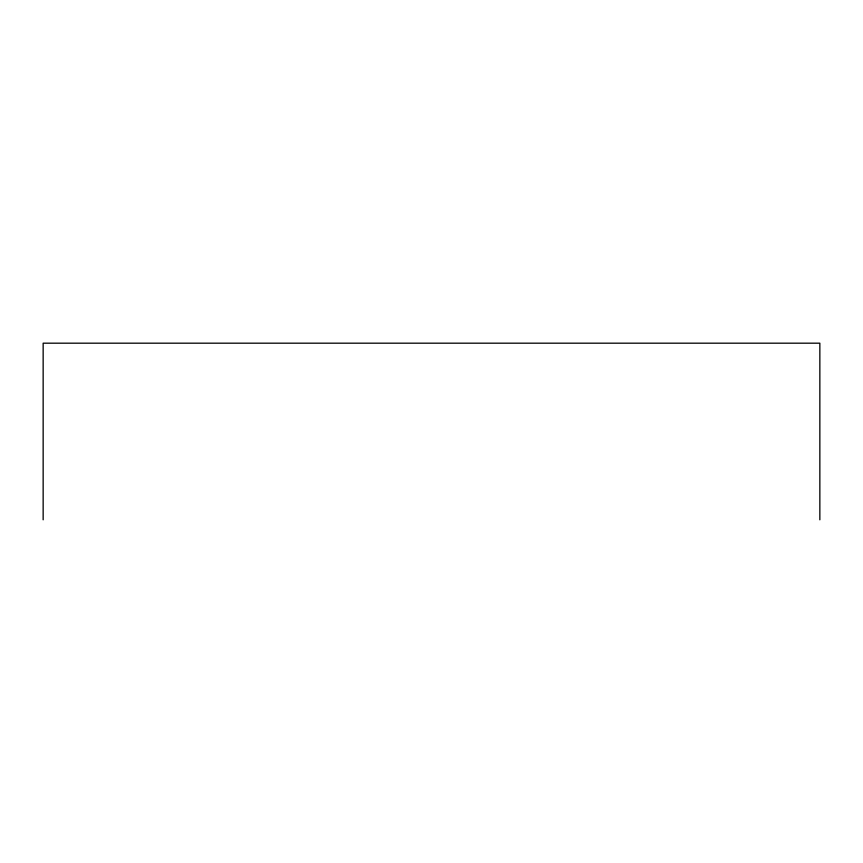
<?xml version="1.0" encoding="UTF-8"?>
<svg xmlns="http://www.w3.org/2000/svg" width="863" height="863" viewBox="0 0 863 863"><rect width="100%" height="100%" fill="white"/><g stroke="black" fill="none" stroke-linecap="round" stroke-linejoin="round"><path stroke-width="1.29" d="M819.85 519.817L819.85 343.183L43.15 343.183L43.15 519.817"/></g></svg>
